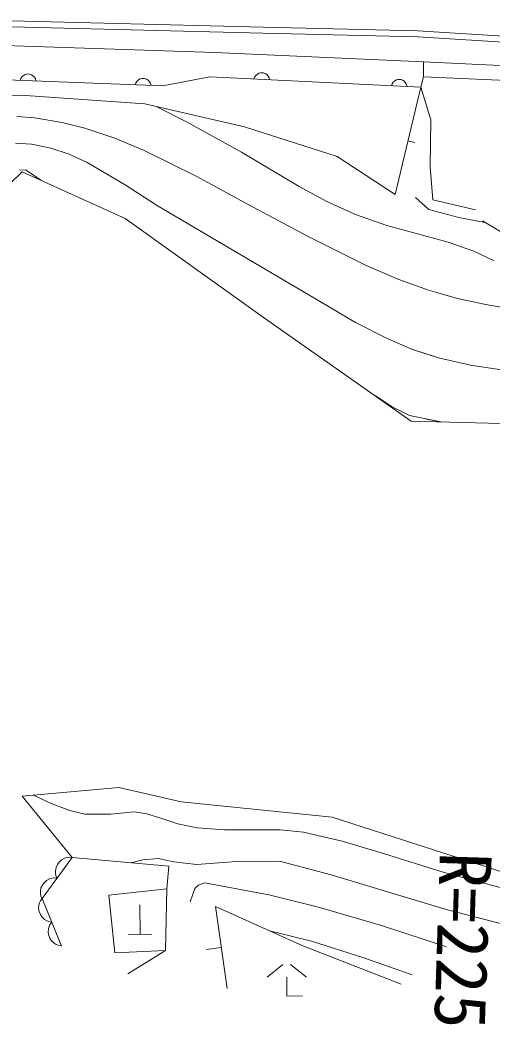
# Model space of a CAD drawing. Units: millimetres, scale not verified. Extents: x 40000 to 680000, y 20000 to 380000.
# Drawn here: x 286618 to 298621, y 285244 to 310582 of the extents above; entities that cross this region are included whole.
import ezdxf
from ezdxf.enums import TextEntityAlignment as Align

# ---------------------------------------------------------------- set-up
doc = ezdxf.new("R2010")
doc.units = ezdxf.units.MM
doc.header["$LTSCALE"] = 1000
doc.layers.add('M-BGD', color=7, linetype='Continuous', lineweight=13)
doc.layers.add('M-STR-HTXT', color=7, linetype='Continuous', lineweight=13)
doc.styles.add('ＭＳ ゴシック', font='')
doc.styles.get('ＭＳ ゴシック').set_extended_font_data('MS Gothic')

msp = doc.modelspace()

# ---------------------------------------------------------------- linework, layer by layer
at = {"layer": 'M-BGD'}
for p, q in [((292795, 310248), (285544, 310432)), ((292798, 310398), (285546, 310582)), ((296737, 310306), (292798, 310398)), ((296731, 310156), (292795, 310248)), ((324803, 308377), (296731, 310156)), ((324794, 308527), (296737, 310306)), ((286226, 309933), (291568, 309756)), ((291568, 309756), (291768, 309747)), ((291768, 309747), (296881, 309515)), ((296875, 309136), (296881, 309515)), ((326702, 308095), (296881, 309515)), ((286643, 309097), (286668, 309136)), ((286668, 309136), (286710, 309174)), ((286710, 309174), (286751, 309197)), ((286751, 309197), (286799, 309211)), ((286799, 309211), (286863, 309208)), ((286863, 309208), (286910, 309190)), ((286910, 309190), (286949, 309165)), ((286949, 309165), (286988, 309124)), ((290253, 308910), (291444, 309137)), ((291444, 309137), (296813, 308874)), ((292585, 309129), (292611, 309168)), ((292611, 309168), (292653, 309206)), ((292653, 309206), (292694, 309228)), ((292694, 309228), (292742, 309241)), ((292742, 309241), (292806, 309238)), ((292806, 309238), (292853, 309220)), ((292853, 309220), (292892, 309194)), ((292892, 309194), (292930, 309152)), ((292930, 309152), (292952, 309111)), ((296813, 308874), (296875, 309136)), ((324841, 307863), (296875, 309136)), ((285213, 309104), (290253, 308910)), ((286625, 309050), (286643, 309097)), ((286988, 309124), (287010, 309083)), ((287010, 309083), (287024, 309034)), ((289550, 308937), (289568, 308984)), ((289568, 308984), (289594, 309023)), ((289594, 309023), (289635, 309062)), ((289635, 309062), (289676, 309084)), ((289676, 309084), (289724, 309098)), ((289724, 309098), (289788, 309096)), ((289788, 309096), (289836, 309078)), ((289836, 309078), (289875, 309052)), ((289875, 309052), (289913, 309011)), ((289913, 309011), (289935, 308970)), ((289935, 308970), (289950, 308922)), ((292567, 309082), (292585, 309129)), ((292952, 309111), (292966, 309063)), ((296061, 308911), (296079, 308958)), ((296079, 308958), (296105, 308997)), ((296105, 308997), (296147, 309035)), ((296147, 309035), (296188, 309057)), ((296188, 309057), (296237, 309070)), ((296237, 309070), (296300, 309067)), ((296300, 309067), (296348, 309049)), ((296348, 309049), (296386, 309023)), ((296386, 309023), (296424, 308981)), ((296424, 308981), (296446, 308940)), ((296446, 308940), (296460, 308892)), ((286762, 308660), (284072, 308598)), ((289794, 308446), (286762, 308660)), ((296813, 308874), (296154, 306149)), ((296813, 308874), (297063, 308045)), ((292330, 307868), (289794, 308446)), ((290849, 307996), (290099, 308377)), ((286990, 308093), (286538, 308129)), ((287687, 307978), (286990, 308093)), ((288270, 307831), (287687, 307978)), ((292252, 307223), (290849, 307996)), ((294680, 307111), (292330, 307868)), ((297063, 308045), (297051, 306851)), ((289030, 307577), (288270, 307831)), ((286915, 307427), (286507, 307454)), ((287403, 307327), (286915, 307427)), ((289772, 307268), (289030, 307577)), ((296483, 307512), (296659, 307469)), ((287873, 307168), (287403, 307327)), ((288329, 306960), (287873, 307168)), ((291114, 306600), (289772, 307268)), ((293717, 306349), (292252, 307223)), ((296154, 306149), (294680, 307111)), ((289296, 306393), (288329, 306960)), ((297051, 306851), (297116, 306009)), ((285383, 305473), (286675, 306723)), ((286609, 306771), (286773, 306767)), ((286675, 306723), (289296, 305537)), ((286773, 306767), (287146, 306510)), ((292439, 305882), (291114, 306600)), ((290087, 305875), (289296, 306393)), ((294420, 305969), (293717, 306349)), ((294278, 303407), (290087, 305875)), ((293929, 305087), (292439, 305882)), ((295145, 305637), (294420, 305969)), ((297010, 305769), (296673, 306074)), ((298198, 305753), (297116, 306009)), ((295948, 305359), (295145, 305637)), ((297776, 305563), (297010, 305769)), ((289296, 305537), (292831, 303007)), ((296725, 305148), (295948, 305359)), ((298438, 305437), (297776, 305563)), ((299869, 304575), (298377, 305474)), ((295423, 304346), (293929, 305087)), ((297501, 304936), (296725, 305148)), ((298159, 304708), (297501, 304936)), ((298675, 304463), (298159, 304708)), ((296253, 303986), (295423, 304346)), ((297007, 303712), (296253, 303986)), ((297775, 303491), (297007, 303712)), ((297775, 303491), (297271, 303636)), ((295152, 302897), (294278, 303407)), ((298461, 303348), (297775, 303491)), ((298461, 303348), (297775, 303491)), ((299039, 303247), (298461, 303348)), ((299039, 303247), (298461, 303348)), ((292831, 303007), (296568, 300386)), ((295956, 302485), (295152, 302897)), ((296598, 302211), (295956, 302485)), ((297258, 301992), (296598, 302211)), ((297258, 301992), (296790, 302148)), ((298070, 301813), (297258, 301992)), ((298070, 301813), (297258, 301992)), ((298862, 301692), (298070, 301813)), ((298862, 301692), (298070, 301813)), ((295653, 301027), (296077, 300748)), ((296077, 300748), (296521, 300526)), ((296521, 300526), (297320, 300366)), ((296568, 300386), (300096, 300295)), ((296945, 300441), (297320, 300366)), ((289131, 291074), (286675, 290856)), ((290718, 290711), (289131, 291074)), ((286675, 290856), (287942, 289297)), ((287411, 290672), (286965, 290882)), ((287886, 290489), (287411, 290672)), ((294555, 290319), (290718, 290711)), ((288270, 290396), (287886, 290489)), ((288926, 290400), (288270, 290396)), ((289522, 290459), (288926, 290400)), ((289843, 290410), (289522, 290459)), ((290227, 290289), (289843, 290410)), ((290633, 290152), (290227, 290289)), ((291123, 290054), (290633, 290152)), ((299552, 288710), (294555, 290319)), ((291821, 290004), (291123, 290054)), ((292526, 290005), (291821, 290004)), ((293230, 289999), (292526, 290005)), ((293825, 289945), (293230, 289999)), ((294806, 289710), (293825, 289945)), ((295857, 289399), (294806, 289710)), ((297381, 288929), (295857, 289399)), ((287942, 289297), (287183, 288260)), ((287570, 289119), (287535, 289048)), ((287616, 289182), (287570, 289119)), ((287673, 289237), (287616, 289182)), ((287750, 289277), (287673, 289237)), ((287812, 289296), (287750, 289277)), ((287867, 289304), (287812, 289296)), ((287942, 289297), (287867, 289304)), ((287942, 289297), (290401, 289076)), ((289439, 289162), (289741, 289235)), ((289741, 289235), (290138, 289270)), ((290138, 289270), (290523, 289186)), ((290523, 289186), (291114, 289122)), ((291114, 289122), (292121, 289194)), ((292121, 289194), (293217, 289207)), ((293217, 289207), (294529, 288861)), ((287535, 289048), (287520, 288962)), ((287520, 288962), (287521, 288897)), ((287521, 288897), (287529, 288843)), ((290401, 289076), (290352, 288499)), ((294529, 288861), (295961, 288429)), ((298830, 288534), (297381, 288929)), ((287233, 288658), (287187, 288595)), ((287289, 288713), (287233, 288658)), ((287367, 288753), (287289, 288713)), ((287429, 288772), (287367, 288753)), ((287483, 288780), (287429, 288772)), ((287559, 288773), (287483, 288780)), ((287529, 288843), (287559, 288773)), ((291320, 288658), (291156, 288599)), ((292943, 288347), (291320, 288658)), ((287151, 288524), (287137, 288439)), ((287137, 288439), (287137, 288374)), ((287137, 288374), (287146, 288319)), ((287187, 288595), (287151, 288524)), ((290352, 288499), (288876, 288340)), ((290352, 288499), (290319, 286932)), ((291060, 288507), (290943, 288171)), ((291156, 288599), (291060, 288507)), ((295961, 288429), (297490, 287972)), ((287115, 288149), (287099, 288086)), ((287137, 288199), (287115, 288149)), ((287183, 288260), (287137, 288199)), ((287146, 288319), (287175, 288249)), ((287183, 288260), (287672, 287045)), ((288876, 288340), (289029, 286873)), ((294210, 288038), (292943, 288347)), ((287099, 288086), (287092, 287999)), ((287092, 287999), (287109, 287922)), ((287109, 287922), (287138, 287850)), ((287138, 287850), (287179, 287782)), ((289669, 288095), (289674, 287346)), ((291882, 285972), (291591, 288049)), ((291591, 288049), (293810, 287054)), ((295806, 287568), (294210, 288038)), ((297490, 287972), (299026, 287567)), ((287179, 287782), (287244, 287725)), ((287244, 287725), (287300, 287691)), ((287300, 287691), (287350, 287669)), ((287350, 287669), (287425, 287657)), ((287379, 287597), (287358, 287546)), ((287425, 287657), (287379, 287597)), ((287341, 287484), (287334, 287397)), ((287334, 287397), (287351, 287320)), ((287358, 287546), (287341, 287484)), ((289374, 287344), (289974, 287348)), ((294026, 287169), (292966, 287432)), ((297465, 287027), (295806, 287568)), ((287351, 287320), (287380, 287247)), ((287380, 287247), (287421, 287180)), ((287421, 287180), (287487, 287122)), ((287487, 287122), (287542, 287089)), ((287542, 287089), (287593, 287067)), ((295360, 286752), (294026, 287169)), ((287593, 287067), (287668, 287055)), ((289029, 286873), (290319, 286932)), ((290319, 286932), (289357, 286346)), ((291737, 287011), (291359, 286958)), ((293810, 287054), (296310, 286083)), ((296586, 286318), (295360, 286752)), ((293301, 286576), (292903, 286254)), ((293500, 286578), (293902, 286260)), ((293402, 286257), (293405, 285778)), ((293405, 285778), (293805, 285780))]:
    msp.add_line(p, q, dxfattribs=at)

# ---------------------------------------------------------------- texts
at = {"layer": 'M-STR-HTXT', "style": 'ＭＳ ゴシック'}
msp.add_text('R=225', height=1320, rotation=268.2, dxfattribs=at).set_placement((296898, 289467), align=Align.BOTTOM_LEFT)

doc.saveas('drawing.dxf')
